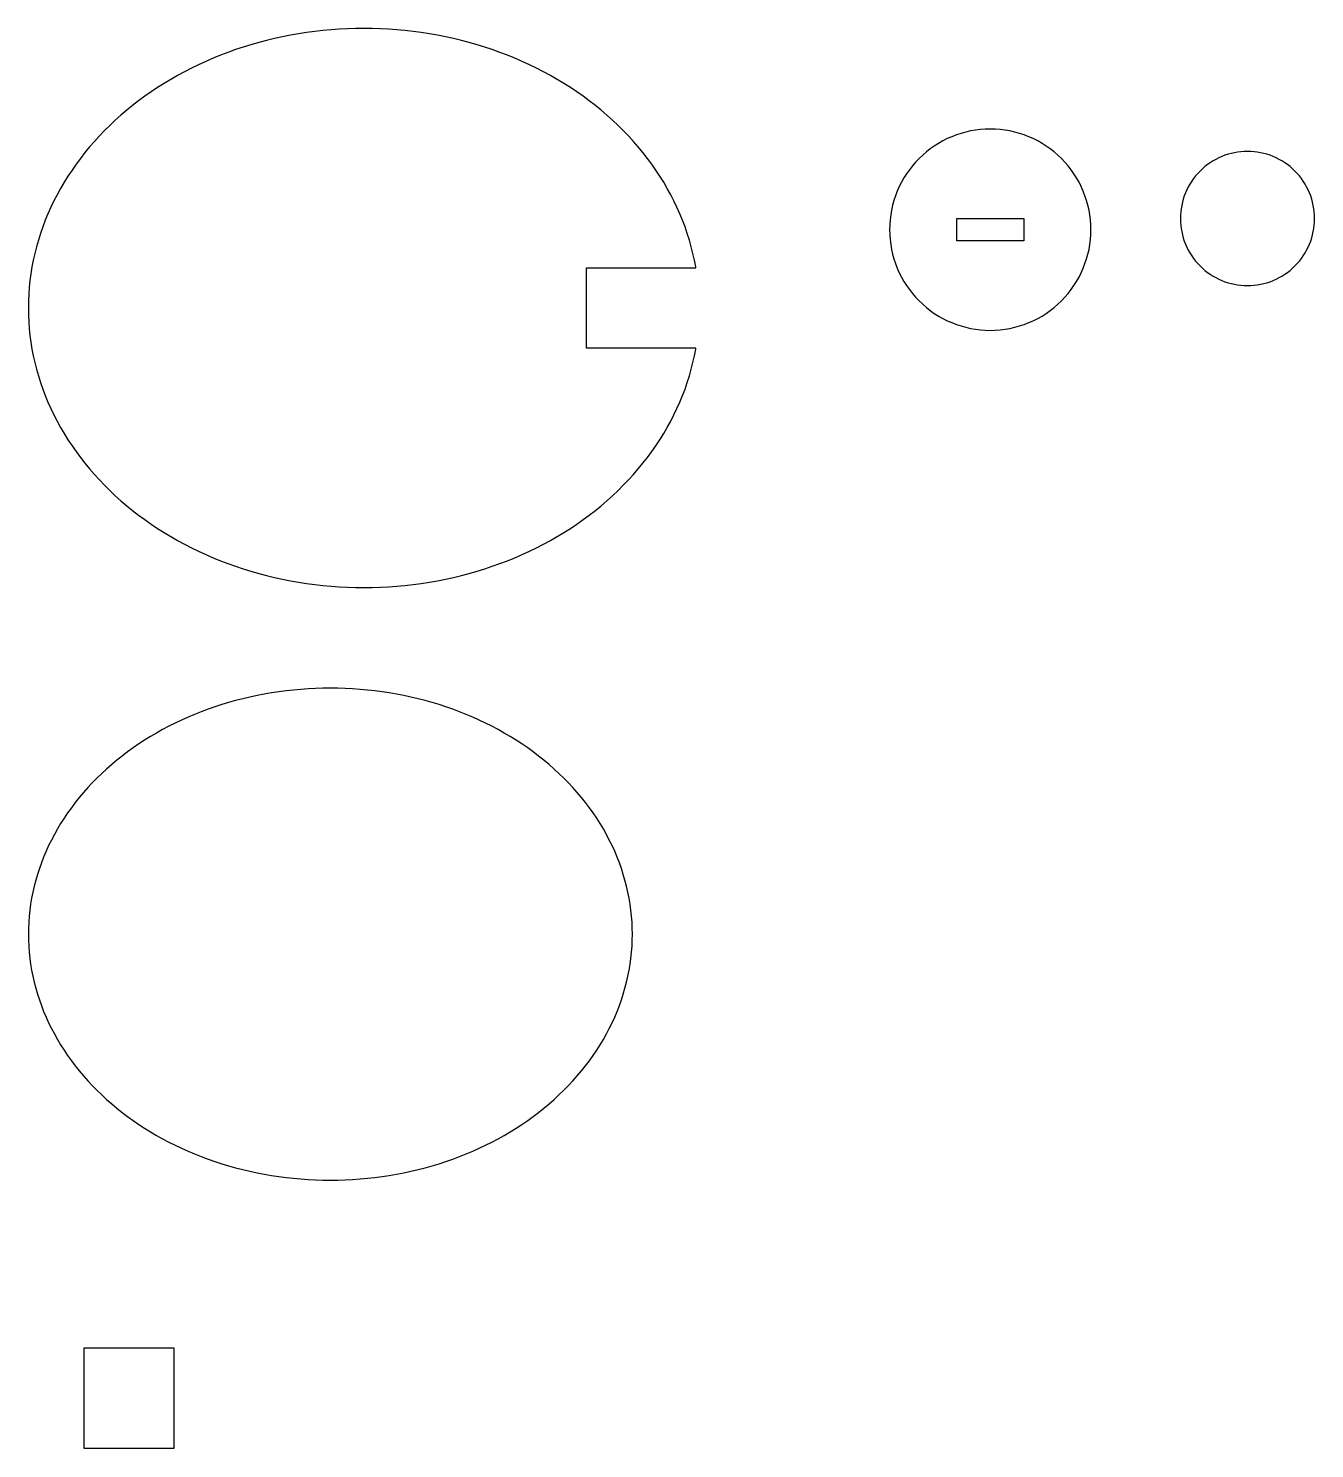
# Model space of a CAD drawing. Header units: millimetres. Extents: x 5 to 276, y -228 to -5.
# Drawn here: x 143 to 258, y -228 to -101 of the extents above; entities that cross this region are included whole.
import ezdxf

# ---------------------------------------------------------------- set-up
doc = ezdxf.new("R2010")
doc.units = ezdxf.units.MM
doc.layers.add('cut_outer', color=7, linetype='Continuous')
doc.layers.add('score', color=1, linetype='Continuous')

msp = doc.modelspace()

# ---------------------------------------------------------------- linework, layer by layer
at = {"layer": 'cut_outer'}
for points in [[(143.01, -126.61), (143.04, -127.23), (143.08, -127.84), (143.14, -128.45), (143.23, -129.06), (143.32, -129.67), (143.44, -130.27), (143.58, -130.88), (143.73, -131.48), (143.9, -132.07), (144.09, -132.67), (144.29, -133.26), (144.51, -133.84), (144.75, -134.42), (145.01, -135), (145.28, -135.57), (145.57, -136.13), (145.88, -136.69), (146.2, -137.24), (146.54, -137.78), (146.9, -138.32), (147.27, -138.85), (147.65, -139.37), (148.06, -139.89), (148.47, -140.4), (148.9, -140.89), (149.35, -141.38), (149.81, -141.86), (150.28, -142.33), (150.77, -142.79), (151.27, -143.24), (151.79, -143.68), (152.31, -144.11), (152.85, -144.52), (153.4, -144.93), (153.97, -145.33), (154.54, -145.71), (155.13, -146.08), (155.73, -146.44), (156.33, -146.79), (156.95, -147.12), (157.58, -147.44), (158.21, -147.75), (158.86, -148.05), (159.51, -148.33), (160.17, -148.6), (160.84, -148.86), (161.52, -149.1), (162.2, -149.32), (162.89, -149.54), (163.59, -149.74), (164.29, -149.92), (165, -150.09), (165.71, -150.25), (166.43, -150.39), (167.15, -150.52), (167.87, -150.63), (168.6, -150.73), (169.33, -150.81), (170.06, -150.88), (170.79, -150.93), (171.53, -150.97), (172.26, -150.99), (173, -151), (173.74, -150.99), (174.47, -150.97), (175.21, -150.93), (175.94, -150.88), (176.67, -150.81), (177.4, -150.73), (178.13, -150.63), (178.85, -150.52), (179.57, -150.39), (180.29, -150.25), (181, -150.09), (181.71, -149.92), (182.41, -149.74), (183.11, -149.54), (183.8, -149.32), (184.48, -149.1), (185.16, -148.86), (185.83, -148.6), (186.49, -148.33), (187.14, -148.05), (187.79, -147.75), (188.42, -147.44), (189.05, -147.12), (189.67, -146.79), (190.27, -146.44), (190.87, -146.08), (191.46, -145.71), (192.03, -145.33), (192.6, -144.93), (193.15, -144.52), (193.69, -144.11), (194.21, -143.68), (194.73, -143.24), (195.23, -142.79), (195.72, -142.33), (196.19, -141.86), (196.65, -141.38), (197.1, -140.89), (197.53, -140.4), (197.94, -139.89), (198.35, -139.37), (198.73, -138.85), (199.1, -138.32), (199.46, -137.78), (199.8, -137.24), (200.12, -136.69), (200.43, -136.13), (200.72, -135.57), (200.99, -135), (201.25, -134.42), (201.49, -133.84), (201.71, -133.26), (201.91, -132.67), (202.1, -132.07), (202.27, -131.48), (202.42, -130.88), (202.56, -130.27), (202.68, -129.67), (202.69, -129.6), (192.9, -129.6), (192.9, -122.4), (202.69, -122.4), (202.68, -122.33), (202.56, -121.73), (202.42, -121.12), (202.27, -120.52), (202.1, -119.93), (201.91, -119.33), (201.71, -118.74), (201.49, -118.16), (201.25, -117.58), (200.99, -117), (200.72, -116.43), (200.43, -115.87), (200.12, -115.31), (199.8, -114.76), (199.46, -114.22), (199.1, -113.68), (198.73, -113.15), (198.35, -112.63), (197.94, -112.11), (197.53, -111.6), (197.1, -111.11), (196.65, -110.62), (196.19, -110.14), (195.72, -109.67), (195.23, -109.21), (194.73, -108.76), (194.21, -108.32), (193.69, -107.89), (193.15, -107.48), (192.6, -107.07), (192.03, -106.67), (191.46, -106.29), (190.87, -105.92), (190.27, -105.56), (189.67, -105.21), (189.05, -104.88), (188.42, -104.56), (187.79, -104.25), (187.14, -103.95), (186.49, -103.67), (185.83, -103.4), (185.16, -103.14), (184.48, -102.9), (183.8, -102.68), (183.11, -102.46), (182.41, -102.26), (181.71, -102.08), (181, -101.91), (180.29, -101.75), (179.57, -101.61), (178.85, -101.48), (178.13, -101.37), (177.4, -101.27), (176.67, -101.19), (175.94, -101.12), (175.21, -101.07), (174.47, -101.03), (173.74, -101.01), (173, -101), (172.26, -101.01), (171.53, -101.03), (170.79, -101.07), (170.06, -101.12), (169.33, -101.19), (168.6, -101.27), (167.87, -101.37), (167.15, -101.48), (166.43, -101.61), (165.71, -101.75), (165, -101.91), (164.29, -102.08), (163.59, -102.26), (162.89, -102.46), (162.2, -102.68), (161.52, -102.9), (160.84, -103.14), (160.17, -103.4), (159.51, -103.67), (158.86, -103.95), (158.21, -104.25), (157.58, -104.56), (156.95, -104.88), (156.33, -105.21), (155.73, -105.56), (155.13, -105.92), (154.54, -106.29), (153.97, -106.67), (153.4, -107.07), (152.85, -107.48), (152.31, -107.89), (151.79, -108.32), (151.27, -108.76), (150.77, -109.21), (150.28, -109.67), (149.81, -110.14), (149.35, -110.62), (148.9, -111.11), (148.47, -111.6), (148.06, -112.11), (147.65, -112.63), (147.27, -113.15), (146.9, -113.68), (146.54, -114.22), (146.2, -114.76), (145.88, -115.31), (145.57, -115.87), (145.28, -116.43), (145.01, -117), (144.75, -117.58), (144.51, -118.16), (144.29, -118.74), (144.09, -119.33), (143.9, -119.93), (143.73, -120.52), (143.58, -121.12), (143.44, -121.73), (143.32, -122.33), (143.23, -122.94), (143.14, -123.55), (143.08, -124.16), (143.04, -124.77), (143.01, -125.39), (143, -126), (143, -126)], [(220, -119), (220.01, -119.44), (220.04, -119.88), (220.1, -120.32), (220.17, -120.76), (220.27, -121.19), (220.39, -121.61), (220.53, -122.03), (220.69, -122.44), (220.86, -122.85), (221.06, -123.24), (221.28, -123.63), (221.52, -124), (221.77, -124.36), (222.04, -124.71), (222.33, -125.04), (222.64, -125.36), (222.96, -125.67), (223.29, -125.96), (223.64, -126.23), (224, -126.48), (224.37, -126.72), (224.76, -126.94), (225.15, -127.14), (225.56, -127.31), (225.97, -127.47), (226.39, -127.61), (226.81, -127.73), (227.24, -127.83), (227.68, -127.9), (228.12, -127.96), (228.56, -127.99), (229, -128), (229.44, -127.99), (229.88, -127.96), (230.32, -127.9), (230.76, -127.83), (231.19, -127.73), (231.61, -127.61), (232.03, -127.47), (232.44, -127.31), (232.85, -127.14), (233.24, -126.94), (233.63, -126.72), (234, -126.48), (234.36, -126.23), (234.71, -125.96), (235.04, -125.67), (235.36, -125.36), (235.67, -125.04), (235.96, -124.71), (236.23, -124.36), (236.48, -124), (236.72, -123.63), (236.94, -123.24), (237.14, -122.85), (237.31, -122.44), (237.47, -122.03), (237.61, -121.61), (237.73, -121.19), (237.83, -120.76), (237.9, -120.32), (237.96, -119.88), (237.99, -119.44), (238, -119), (237.99, -118.56), (237.96, -118.12), (237.9, -117.68), (237.83, -117.24), (237.73, -116.81), (237.61, -116.39), (237.47, -115.97), (237.31, -115.56), (237.14, -115.15), (236.94, -114.76), (236.72, -114.37), (236.48, -114), (236.23, -113.64), (235.96, -113.29), (235.67, -112.96), (235.36, -112.64), (235.04, -112.33), (234.71, -112.04), (234.36, -111.77), (234, -111.52), (233.63, -111.28), (233.24, -111.06), (232.85, -110.86), (232.44, -110.69), (232.03, -110.53), (231.61, -110.39), (231.19, -110.27), (230.76, -110.17), (230.32, -110.1), (229.88, -110.04), (229.44, -110.01), (229, -110), (228.56, -110.01), (228.12, -110.04), (227.68, -110.1), (227.24, -110.17), (226.81, -110.27), (226.39, -110.39), (225.97, -110.53), (225.56, -110.69), (225.15, -110.86), (224.76, -111.06), (224.37, -111.28), (224, -111.52), (223.64, -111.77), (223.29, -112.04), (222.96, -112.33), (222.64, -112.64), (222.33, -112.96), (222.04, -113.29), (221.77, -113.64), (221.52, -114), (221.28, -114.37), (221.06, -114.76), (220.86, -115.15), (220.69, -115.56), (220.53, -115.97), (220.39, -116.39), (220.27, -116.81), (220.17, -117.24), (220.1, -117.68), (220.04, -118.12), (220.01, -118.56), (220, -119)], [(246, -118), (246.01, -118.29), (246.03, -118.59), (246.06, -118.88), (246.12, -119.17), (246.18, -119.46), (246.26, -119.74), (246.35, -120.02), (246.46, -120.3), (246.58, -120.57), (246.71, -120.83), (246.85, -121.08), (247.01, -121.33), (247.18, -121.57), (247.36, -121.81), (247.55, -122.03), (247.76, -122.24), (247.97, -122.45), (248.19, -122.64), (248.43, -122.82), (248.67, -122.99), (248.92, -123.15), (249.17, -123.29), (249.43, -123.42), (249.7, -123.54), (249.98, -123.65), (250.26, -123.74), (250.54, -123.82), (250.83, -123.88), (251.12, -123.94), (251.41, -123.97), (251.71, -123.99), (252, -124), (252.29, -123.99), (252.59, -123.97), (252.88, -123.94), (253.17, -123.88), (253.46, -123.82), (253.74, -123.74), (254.02, -123.65), (254.3, -123.54), (254.57, -123.42), (254.83, -123.29), (255.08, -123.15), (255.33, -122.99), (255.57, -122.82), (255.81, -122.64), (256.03, -122.45), (256.24, -122.24), (256.45, -122.03), (256.64, -121.81), (256.82, -121.57), (256.99, -121.33), (257.15, -121.08), (257.29, -120.83), (257.42, -120.57), (257.54, -120.3), (257.65, -120.02), (257.74, -119.74), (257.82, -119.46), (257.88, -119.17), (257.94, -118.88), (257.97, -118.59), (257.99, -118.29), (258, -118), (257.99, -117.71), (257.97, -117.41), (257.94, -117.12), (257.88, -116.83), (257.82, -116.54), (257.74, -116.26), (257.65, -115.98), (257.54, -115.7), (257.42, -115.43), (257.29, -115.17), (257.15, -114.92), (256.99, -114.67), (256.82, -114.43), (256.64, -114.19), (256.45, -113.97), (256.24, -113.76), (256.03, -113.55), (255.81, -113.36), (255.57, -113.18), (255.33, -113.01), (255.08, -112.85), (254.83, -112.71), (254.57, -112.58), (254.3, -112.46), (254.02, -112.35), (253.74, -112.26), (253.46, -112.18), (253.17, -112.12), (252.88, -112.06), (252.59, -112.03), (252.29, -112.01), (252, -112), (251.71, -112.01), (251.41, -112.03), (251.12, -112.06), (250.83, -112.12), (250.54, -112.18), (250.26, -112.26), (249.98, -112.35), (249.7, -112.46), (249.43, -112.58), (249.17, -112.71), (248.92, -112.85), (248.67, -113.01), (248.43, -113.18), (248.19, -113.36), (247.97, -113.55), (247.76, -113.76), (247.55, -113.97), (247.36, -114.19), (247.18, -114.43), (247.01, -114.67), (246.85, -114.92), (246.71, -115.17), (246.58, -115.43), (246.46, -115.7), (246.35, -115.98), (246.26, -116.26), (246.18, -116.54), (246.12, -116.83), (246.06, -117.12), (246.03, -117.41), (246.01, -117.71), (246, -118)], [(143, -182), (143.01, -182.54), (143.03, -183.08), (143.07, -183.62), (143.13, -184.16), (143.2, -184.69), (143.29, -185.23), (143.4, -185.76), (143.52, -186.29), (143.66, -186.82), (143.81, -187.35), (143.98, -187.87), (144.16, -188.39), (144.36, -188.9), (144.58, -189.41), (144.81, -189.92), (145.06, -190.42), (145.32, -190.92), (145.59, -191.41), (145.88, -191.89), (146.19, -192.37), (146.51, -192.84), (146.84, -193.31), (147.19, -193.77), (147.55, -194.22), (147.93, -194.67), (148.31, -195.11), (148.71, -195.54), (149.13, -195.96), (149.56, -196.37), (149.99, -196.77), (150.45, -197.17), (150.91, -197.56), (151.38, -197.93), (151.87, -198.3), (152.36, -198.66), (152.87, -199.01), (153.39, -199.34), (153.92, -199.67), (154.45, -199.99), (155, -200.29), (155.56, -200.59), (156.12, -200.87), (156.69, -201.14), (157.27, -201.4), (157.86, -201.65), (158.46, -201.89), (159.06, -202.11), (159.67, -202.33), (160.28, -202.53), (160.9, -202.71), (161.53, -202.89), (162.16, -203.05), (162.8, -203.2), (163.44, -203.34), (164.08, -203.47), (164.73, -203.58), (165.38, -203.68), (166.04, -203.76), (166.69, -203.83), (167.35, -203.89), (168.01, -203.94), (168.68, -203.97), (169.34, -203.99), (170, -204), (170.66, -203.99), (171.32, -203.97), (171.99, -203.94), (172.65, -203.89), (173.31, -203.83), (173.96, -203.76), (174.62, -203.68), (175.27, -203.58), (175.92, -203.47), (176.56, -203.34), (177.2, -203.2), (177.84, -203.05), (178.47, -202.89), (179.1, -202.71), (179.72, -202.53), (180.33, -202.33), (180.94, -202.11), (181.54, -201.89), (182.14, -201.65), (182.73, -201.4), (183.31, -201.14), (183.88, -200.87), (184.44, -200.59), (185, -200.29), (185.55, -199.99), (186.08, -199.67), (186.61, -199.34), (187.13, -199.01), (187.64, -198.66), (188.13, -198.3), (188.62, -197.93), (189.09, -197.56), (189.55, -197.17), (190.01, -196.77), (190.44, -196.37), (190.87, -195.96), (191.29, -195.54), (191.69, -195.11), (192.07, -194.67), (192.45, -194.22), (192.81, -193.77), (193.16, -193.31), (193.49, -192.84), (193.81, -192.37), (194.12, -191.89), (194.41, -191.41), (194.68, -190.92), (194.94, -190.42), (195.19, -189.92), (195.42, -189.41), (195.64, -188.9), (195.84, -188.39), (196.02, -187.87), (196.19, -187.35), (196.34, -186.82), (196.48, -186.29), (196.6, -185.76), (196.71, -185.23), (196.8, -184.69), (196.87, -184.16), (196.93, -183.62), (196.97, -183.08), (196.99, -182.54), (197, -182), (196.99, -181.46), (196.97, -180.92), (196.93, -180.38), (196.87, -179.84), (196.8, -179.31), (196.71, -178.77), (196.6, -178.24), (196.48, -177.71), (196.34, -177.18), (196.19, -176.65), (196.02, -176.13), (195.84, -175.61), (195.64, -175.1), (195.42, -174.59), (195.19, -174.08), (194.94, -173.58), (194.68, -173.08), (194.41, -172.59), (194.12, -172.11), (193.81, -171.63), (193.49, -171.16), (193.16, -170.69), (192.81, -170.23), (192.45, -169.78), (192.07, -169.33), (191.69, -168.89), (191.29, -168.46), (190.87, -168.04), (190.44, -167.63), (190.01, -167.23), (189.55, -166.83), (189.09, -166.44), (188.62, -166.07), (188.13, -165.7), (187.64, -165.34), (187.13, -164.99), (186.61, -164.66), (186.08, -164.33), (185.55, -164.01), (185, -163.71), (184.44, -163.41), (183.88, -163.13), (183.31, -162.86), (182.73, -162.6), (182.14, -162.35), (181.54, -162.11), (180.94, -161.89), (180.33, -161.67), (179.72, -161.47), (179.1, -161.29), (178.47, -161.11), (177.84, -160.95), (177.2, -160.8), (176.56, -160.66), (175.92, -160.53), (175.27, -160.42), (174.62, -160.32), (173.96, -160.24), (173.31, -160.17), (172.65, -160.11), (171.99, -160.06), (171.32, -160.03), (170.66, -160.01), (170, -160), (169.34, -160.01), (168.68, -160.03), (168.01, -160.06), (167.35, -160.11), (166.69, -160.17), (166.04, -160.24), (165.38, -160.32), (164.73, -160.42), (164.08, -160.53), (163.44, -160.66), (162.8, -160.8), (162.16, -160.95), (161.53, -161.11), (160.9, -161.29), (160.28, -161.47), (159.67, -161.67), (159.06, -161.89), (158.46, -162.11), (157.86, -162.35), (157.27, -162.6), (156.69, -162.86), (156.12, -163.13), (155.56, -163.41), (155, -163.71), (154.45, -164.01), (153.92, -164.33), (153.39, -164.66), (152.87, -164.99), (152.36, -165.34), (151.87, -165.7), (151.38, -166.07), (150.91, -166.44), (150.45, -166.83), (149.99, -167.23), (149.56, -167.63), (149.13, -168.04), (148.71, -168.46), (148.31, -168.89), (147.93, -169.33), (147.55, -169.78), (147.19, -170.23), (146.84, -170.69), (146.51, -171.16), (146.19, -171.63), (145.88, -172.11), (145.59, -172.59), (145.32, -173.08), (145.06, -173.58), (144.81, -174.08), (144.58, -174.59), (144.36, -175.1), (144.16, -175.61), (143.98, -176.13), (143.81, -176.65), (143.66, -177.18), (143.52, -177.71), (143.4, -178.24), (143.29, -178.77), (143.2, -179.31), (143.13, -179.84), (143.07, -180.38), (143.03, -180.92), (143.01, -181.46), (143, -182)], [(148, -219), (156, -219), (156, -228), (148, -228)]]:
    msp.add_lwpolyline(points, close=True, dxfattribs=at)
at = {"layer": 'score'}
msp.add_lwpolyline([(226, -118), (232, -118), (232, -120), (226, -120)], close=True, dxfattribs=at)

doc.saveas('drawing.dxf')
